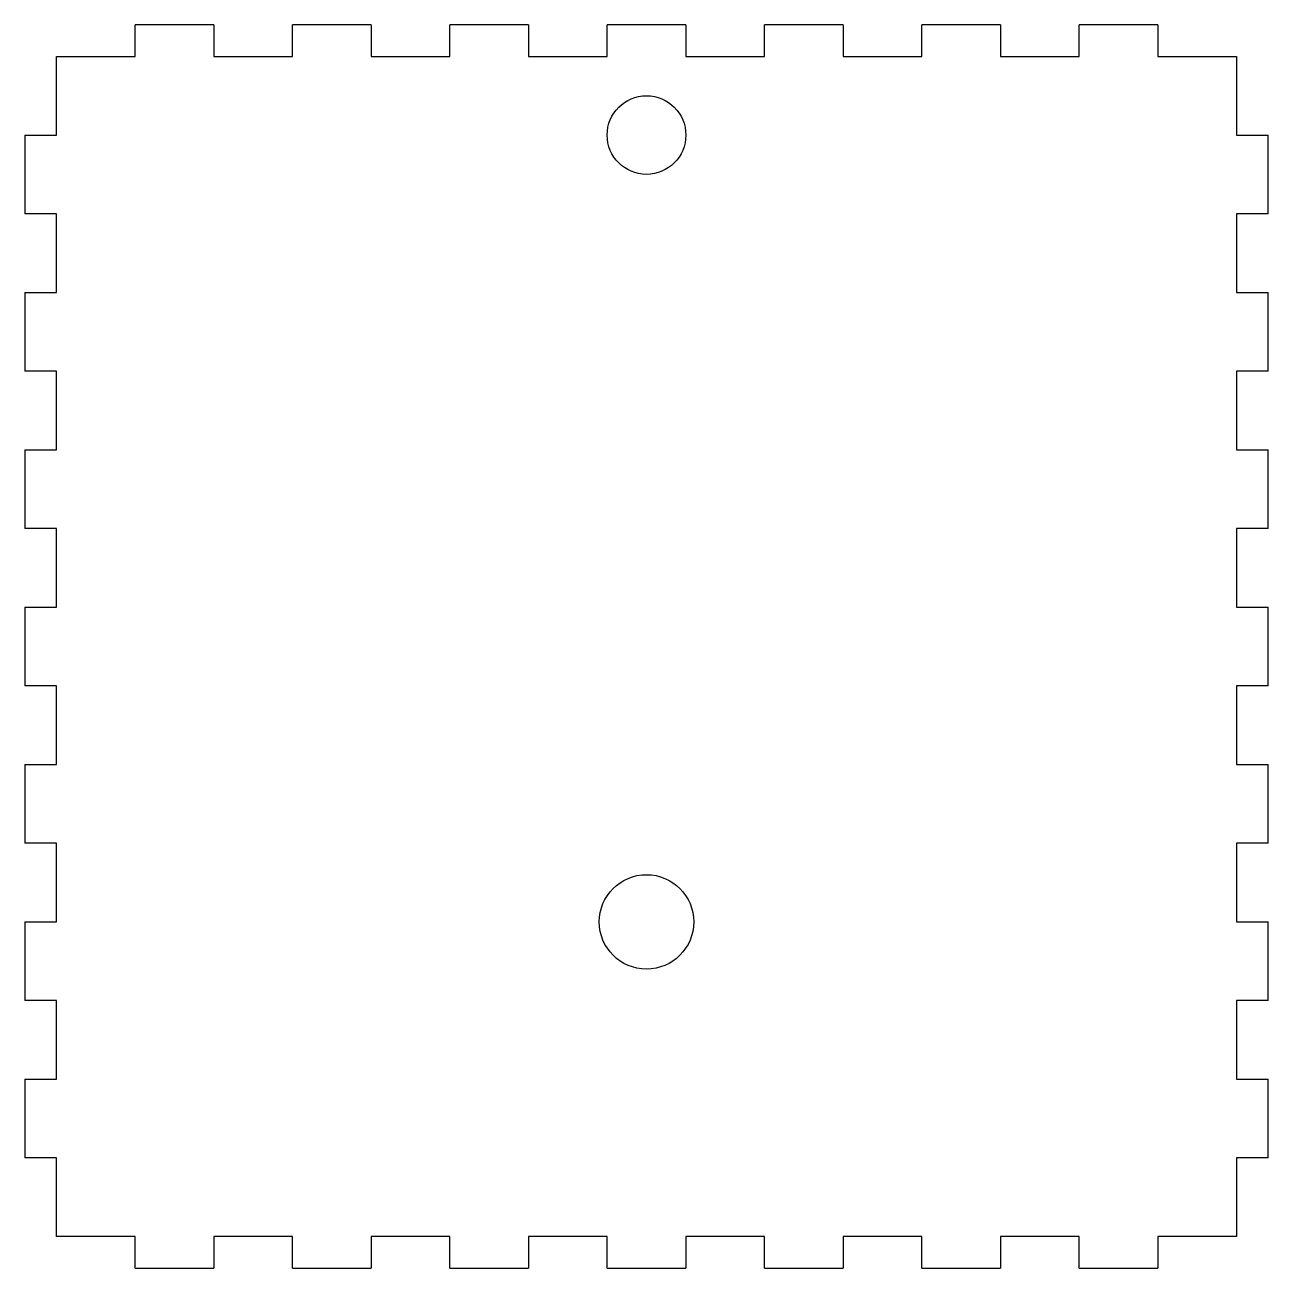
# Model space of a CAD drawing. Header units: millimetres. Extents: x -79 to 79, y -79 to 79.
import ezdxf

# ---------------------------------------------------------------- set-up
doc = ezdxf.new("R2010")
doc.units = ezdxf.units.MM
doc.layers.add('Shape2DView', color=7, linetype='CONTINUOUS')

msp = doc.modelspace()

# ---------------------------------------------------------------- linework, layer by layer
at = {"layer": 'Shape2DView'}
for p, q in [((-55, 79), (-65, 79)), ((-65, 75), (-65, 79)), ((-55, 79), (-55, 75)), ((-35, 79), (-45, 79)), ((-45, 75), (-45, 79)), ((-35, 79), (-35, 75)), ((-15, 79), (-25, 79)), ((-25, 75), (-25, 79)), ((-15, 79), (-15, 75)), ((5, 79), (-5, 79)), ((-5, 75), (-5, 79)), ((5, 79), (5, 75)), ((25, 79), (15, 79)), ((15, 75), (15, 79)), ((25, 79), (25, 75)), ((45, 79), (35, 79)), ((35, 75), (35, 79)), ((45, 79), (45, 75)), ((65, 79), (55, 79)), ((55, 75), (55, 79)), ((65, 79), (65, 75)), ((-75, 75), (-65, 75)), ((-75, 65), (-75, 75)), ((-55, 75), (-45, 75)), ((-35, 75), (-25, 75)), ((-15, 75), (-5, 75)), ((5, 75), (15, 75)), ((25, 75), (35, 75)), ((45, 75), (55, 75)), ((65, 75), (75, 75)), ((75, 75), (75, 65)), ((-79, 65), (-75, 65)), ((-79, 65), (-79, 55)), ((75, 65), (79, 65)), ((79, 55), (79, 65)), ((-75, 55), (-79, 55)), ((-75, 45), (-75, 55)), ((79, 55), (75, 55)), ((75, 55), (75, 45)), ((-79, 45), (-75, 45)), ((-79, 45), (-79, 35)), ((75, 45), (79, 45)), ((79, 35), (79, 45)), ((-75, 35), (-79, 35)), ((-75, 25), (-75, 35)), ((79, 35), (75, 35)), ((75, 35), (75, 25)), ((-79, 25), (-75, 25)), ((-79, 25), (-79, 15)), ((75, 25), (79, 25)), ((79, 15), (79, 25)), ((-75, 15), (-79, 15)), ((-75, 5), (-75, 15)), ((79, 15), (75, 15)), ((75, 15), (75, 5)), ((-79, 5), (-75, 5)), ((-79, 5), (-79, -5)), ((75, 5), (79, 5)), ((79, -5), (79, 5)), ((-75, -5), (-79, -5)), ((-75, -15), (-75, -5)), ((79, -5), (75, -5)), ((75, -5), (75, -15)), ((-79, -15), (-75, -15)), ((-79, -15), (-79, -25)), ((75, -15), (79, -15)), ((79, -25), (79, -15)), ((-75, -25), (-79, -25)), ((-75, -35), (-75, -25)), ((79, -25), (75, -25)), ((75, -25), (75, -35)), ((-79, -35), (-75, -35)), ((-79, -35), (-79, -45)), ((75, -35), (79, -35)), ((79, -45), (79, -35)), ((-75, -45), (-79, -45)), ((-75, -55), (-75, -45)), ((79, -45), (75, -45)), ((75, -45), (75, -55)), ((-79, -55), (-75, -55)), ((-79, -55), (-79, -65)), ((75, -55), (79, -55)), ((79, -65), (79, -55)), ((-75, -65), (-79, -65)), ((-75, -75), (-75, -65)), ((79, -65), (75, -65)), ((75, -65), (75, -75)), ((-65, -75), (-75, -75)), ((-65, -79), (-65, -75)), ((-45, -75), (-55, -75)), ((-55, -75), (-55, -79)), ((-45, -79), (-45, -75)), ((-25, -75), (-35, -75)), ((-35, -75), (-35, -79)), ((-25, -79), (-25, -75)), ((-5, -75), (-15, -75)), ((-15, -75), (-15, -79)), ((-5, -79), (-5, -75)), ((15, -75), (5, -75)), ((5, -75), (5, -79)), ((15, -79), (15, -75)), ((35, -75), (25, -75)), ((25, -75), (25, -79)), ((35, -79), (35, -75)), ((55, -75), (45, -75)), ((45, -75), (45, -79)), ((55, -79), (55, -75)), ((75, -75), (65, -75)), ((65, -75), (65, -79)), ((-65, -79), (-55, -79)), ((-45, -79), (-35, -79)), ((-25, -79), (-15, -79)), ((-5, -79), (5, -79)), ((15, -79), (25, -79)), ((35, -79), (45, -79)), ((55, -79), (65, -79))]:
    msp.add_line(p, q, dxfattribs=at)
for centre, radius in [((0, 65), 5), ((0, -35), 6)]:
    msp.add_circle(centre, radius, dxfattribs=at)

doc.saveas('drawing.dxf')
